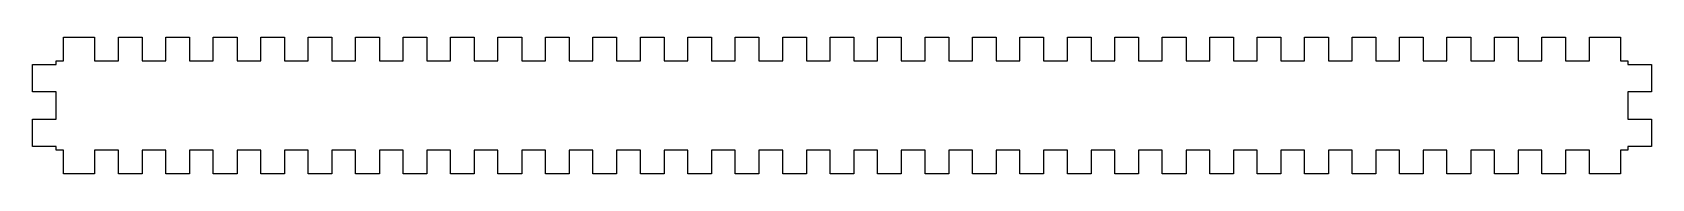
# Model space of a CAD drawing. Extents: x -31 to 242, y 135 to 158.
import ezdxf

# ---------------------------------------------------------------- set-up
doc = ezdxf.new("R2010")
doc.units = 0
doc.layers.add('Layer_1', color=7, linetype='CONTINUOUS')

msp = doc.modelspace()

# ---------------------------------------------------------------- linework, layer by layer
at = {"layer": 'Layer_1', "color": 7}
for p, q in [((-25.416668, 154.255561), (-25.416668, 158.255561)), ((-25.416668, 158.255561), (-20.16667, 158.255561)), ((-20.16667, 158.255561), (-20.16667, 154.255561)), ((-16.166667, 154.255561), (-16.166667, 158.255561)), ((-16.166667, 158.255561), (-12.166667, 158.255561)), ((-12.166667, 158.255561), (-12.166667, 154.255561)), ((-8.166667, 154.255561), (-8.166667, 158.255561)), ((-8.166667, 158.255561), (-4.166667, 158.255561)), ((-4.166667, 158.255561), (-4.166667, 154.255561)), ((-0.166667, 154.255561), (-0.166667, 158.255561)), ((-0.166667, 158.255561), (3.833333, 158.255561)), ((3.833333, 158.255561), (3.833333, 154.255561)), ((7.83333, 154.255561), (7.83333, 158.255561)), ((7.83333, 158.255561), (11.833333, 158.255561)), ((11.833333, 158.255561), (11.833333, 154.255561)), ((15.833333, 154.255561), (15.833333, 158.255561)), ((15.833333, 158.255561), (19.833331, 158.255561)), ((19.833331, 158.255561), (19.833331, 154.255561)), ((23.833333, 154.255561), (23.833333, 158.255561)), ((23.833333, 158.255561), (27.833334, 158.255561)), ((27.833334, 158.255561), (27.833334, 154.255561)), ((31.833331, 154.255561), (31.833331, 158.255561)), ((31.833331, 158.255561), (35.833334, 158.255561)), ((35.833334, 158.255561), (35.833334, 154.255561)), ((39.833334, 154.255561), (39.833334, 158.255561)), ((39.833334, 158.255561), (43.833331, 158.255561)), ((43.833331, 158.255561), (43.833331, 154.255561)), ((47.833334, 154.255561), (47.833334, 158.255561)), ((47.833334, 158.255561), (51.833334, 158.255561)), ((51.833334, 158.255561), (51.833334, 154.255561)), ((55.833334, 154.255561), (55.833334, 158.255561)), ((55.833334, 158.255561), (59.833334, 158.255561)), ((59.833334, 158.255561), (59.833334, 154.255561)), ((63.833334, 154.255561), (63.833334, 158.255561)), ((63.833334, 158.255561), (67.833334, 158.255561)), ((67.833334, 158.255561), (67.833334, 154.255561)), ((71.833335, 154.255561), (71.833335, 158.255561)), ((71.833335, 158.255561), (75.833335, 158.255561)), ((75.833335, 158.255561), (75.833335, 154.255561)), ((79.833335, 154.255561), (79.833335, 158.255561)), ((79.833335, 158.255561), (83.833332, 158.255561)), ((83.833332, 158.255561), (83.833332, 154.255561)), ((87.833335, 154.255561), (87.833335, 158.255561)), ((87.833335, 158.255561), (91.833335, 158.255561)), ((91.833335, 158.255561), (91.833335, 154.255561)), ((95.833332, 154.255561), (95.833332, 158.255561)), ((95.833332, 158.255561), (99.833335, 158.255561)), ((99.833335, 158.255561), (99.833335, 154.255561)), ((103.833335, 154.255561), (103.833335, 158.255561)), ((103.833335, 158.255561), (107.833335, 158.255561)), ((107.833335, 158.255561), (107.833335, 154.255561)), ((111.833335, 154.255561), (111.833335, 158.255561)), ((111.833335, 158.255561), (115.833336, 158.255561)), ((115.833336, 158.255561), (115.833336, 154.255561)), ((119.833333, 154.255561), (119.833333, 158.255561)), ((119.833333, 158.255561), (123.833336, 158.255561)), ((123.833336, 158.255561), (123.833336, 154.255561)), ((127.833336, 154.255561), (127.833336, 158.255561)), ((127.833336, 158.255561), (131.833336, 158.255561)), ((131.833336, 158.255561), (131.833336, 154.255561)), ((135.833336, 154.255561), (135.833336, 158.255561)), ((135.833336, 158.255561), (139.833336, 158.255561)), ((139.833336, 158.255561), (139.833336, 154.255561)), ((143.833336, 154.255561), (143.833336, 158.255561)), ((143.833336, 158.255561), (147.833336, 158.255561)), ((147.833336, 158.255561), (147.833336, 154.255561)), ((151.833336, 154.255561), (151.833336, 158.255561)), ((151.833336, 158.255561), (155.833336, 158.255561)), ((155.833336, 158.255561), (155.833336, 154.255561)), ((159.833336, 154.255561), (159.833336, 158.255561)), ((159.833336, 158.255561), (163.833337, 158.255561)), ((163.833337, 158.255561), (163.833337, 154.255561)), ((167.833337, 154.255561), (167.833337, 158.255561)), ((167.833337, 158.255561), (171.833334, 158.255561)), ((171.833334, 158.255561), (171.833334, 154.255561)), ((175.833334, 154.255561), (175.833334, 158.255561)), ((175.833334, 158.255561), (179.833337, 158.255561)), ((179.833337, 158.255561), (179.833337, 154.255561)), ((183.833334, 154.255561), (183.833334, 158.255561)), ((183.833334, 158.255561), (187.833334, 158.255561)), ((187.833334, 158.255561), (187.833334, 154.255561)), ((191.833337, 154.255561), (191.833337, 158.255561)), ((191.833337, 158.255561), (195.833337, 158.255561)), ((195.833337, 158.255561), (195.833337, 154.255561)), ((199.833335, 154.255561), (199.833335, 158.255561)), ((199.833335, 158.255561), (203.833335, 158.255561)), ((203.833335, 158.255561), (203.833335, 154.255561)), ((207.833338, 154.255561), (207.833338, 158.255561)), ((207.833338, 158.255561), (211.833338, 158.255561)), ((211.833338, 158.255561), (211.833338, 154.255561)), ((215.833336, 154.255561), (215.833336, 158.255561)), ((215.833336, 158.255561), (219.833336, 158.255561)), ((219.833336, 158.255561), (219.833336, 154.255561)), ((223.833337, 154.255561), (223.833337, 158.255561)), ((223.833337, 158.255561), (227.833337, 158.255561)), ((227.833337, 158.255561), (227.833337, 154.255561)), ((231.833337, 154.255561), (231.833337, 158.255561)), ((231.833337, 158.255561), (237.083337, 158.255561)), ((237.083337, 158.255561), (237.083337, 154.255561)), ((-30.666669, 149.05556), (-30.666669, 153.655561)), ((-30.666669, 153.655561), (-26.666669, 153.655561)), ((-26.666669, 153.655561), (-26.666669, 154.255561)), ((-26.666669, 154.255561), (-25.416668, 154.255561)), ((-20.16667, 154.255561), (-16.166667, 154.255561)), ((-12.166667, 154.255561), (-8.166667, 154.255561)), ((-4.166667, 154.255561), (-0.166667, 154.255561)), ((3.833333, 154.255561), (7.83333, 154.255561)), ((11.833333, 154.255561), (15.833333, 154.255561)), ((19.833331, 154.255561), (23.833333, 154.255561)), ((27.833334, 154.255561), (31.833331, 154.255561)), ((35.833334, 154.255561), (39.833334, 154.255561)), ((43.833331, 154.255561), (47.833334, 154.255561)), ((51.833334, 154.255561), (55.833334, 154.255561)), ((59.833334, 154.255561), (63.833334, 154.255561)), ((67.833334, 154.255561), (71.833335, 154.255561)), ((75.833335, 154.255561), (79.833335, 154.255561)), ((83.833332, 154.255561), (87.833335, 154.255561)), ((91.833335, 154.255561), (95.833332, 154.255561)), ((99.833335, 154.255561), (103.833335, 154.255561)), ((107.833335, 154.255561), (111.833335, 154.255561)), ((115.833336, 154.255561), (119.833333, 154.255561)), ((123.833336, 154.255561), (127.833336, 154.255561)), ((131.833336, 154.255561), (135.833336, 154.255561)), ((139.833336, 154.255561), (143.833336, 154.255561)), ((147.833336, 154.255561), (151.833336, 154.255561)), ((155.833336, 154.255561), (159.833336, 154.255561)), ((163.833337, 154.255561), (167.833337, 154.255561)), ((171.833334, 154.255561), (175.833334, 154.255561)), ((179.833337, 154.255561), (183.833334, 154.255561)), ((187.833334, 154.255561), (191.833337, 154.255561)), ((195.833337, 154.255561), (199.833335, 154.255561)), ((203.833335, 154.255561), (207.833338, 154.255561)), ((211.833338, 154.255561), (215.833336, 154.255561)), ((219.833336, 154.255561), (223.833337, 154.255561)), ((227.833337, 154.255561), (231.833337, 154.255561)), ((237.083337, 154.255561), (238.333337, 154.255561)), ((238.333337, 154.255561), (238.333337, 153.655561)), ((238.333337, 153.655561), (242.333337, 153.655561)), ((242.333337, 153.655561), (242.333337, 149.05556)), ((-26.666669, 149.05556), (-30.666669, 149.05556)), ((-26.666669, 144.45556), (-26.666669, 149.05556)), ((242.333337, 149.05556), (238.333337, 149.05556)), ((238.333337, 149.05556), (238.333337, 144.45556)), ((-30.666669, 139.85556), (-30.666669, 144.45556)), ((-30.666669, 144.45556), (-26.666669, 144.45556)), ((238.333337, 144.45556), (242.333337, 144.45556)), ((242.333337, 144.45556), (242.333337, 139.85556)), ((-26.666669, 139.85556), (-30.666669, 139.85556)), ((-26.666669, 139.25556), (-26.666669, 139.85556)), ((-25.416668, 139.25556), (-26.666669, 139.25556)), ((-25.416668, 135.25556), (-25.416668, 139.25556)), ((-16.166667, 139.25556), (-20.16667, 139.25556)), ((-20.16667, 139.25556), (-20.16667, 135.25556)), ((-16.166667, 135.25556), (-16.166667, 139.25556)), ((-8.166667, 139.25556), (-12.166667, 139.25556)), ((-12.166667, 139.25556), (-12.166667, 135.25556)), ((-8.166667, 135.25556), (-8.166667, 139.25556)), ((-0.166667, 139.25556), (-4.166667, 139.25556)), ((-4.166667, 139.25556), (-4.166667, 135.25556)), ((-0.166667, 135.25556), (-0.166667, 139.25556)), ((7.83333, 139.25556), (3.833333, 139.25556)), ((3.833333, 139.25556), (3.833333, 135.25556)), ((7.83333, 135.25556), (7.83333, 139.25556)), ((15.833333, 139.25556), (11.833333, 139.25556)), ((11.833333, 139.25556), (11.833333, 135.25556)), ((15.833333, 135.25556), (15.833333, 139.25556)), ((23.833333, 139.25556), (19.833331, 139.25556)), ((19.833331, 139.25556), (19.833331, 135.25556)), ((23.833333, 135.25556), (23.833333, 139.25556)), ((31.833331, 139.25556), (27.833334, 139.25556)), ((27.833334, 139.25556), (27.833334, 135.25556)), ((31.833331, 135.25556), (31.833331, 139.25556)), ((39.833334, 139.25556), (35.833334, 139.25556)), ((35.833334, 139.25556), (35.833334, 135.25556)), ((39.833334, 135.25556), (39.833334, 139.25556)), ((47.833334, 139.25556), (43.833331, 139.25556)), ((43.833331, 139.25556), (43.833331, 135.25556)), ((47.833334, 135.25556), (47.833334, 139.25556)), ((55.833334, 139.25556), (51.833334, 139.25556)), ((51.833334, 139.25556), (51.833334, 135.25556)), ((55.833334, 135.25556), (55.833334, 139.25556)), ((63.833334, 139.25556), (59.833334, 139.25556)), ((59.833334, 139.25556), (59.833334, 135.25556)), ((63.833334, 135.25556), (63.833334, 139.25556)), ((71.833335, 139.25556), (67.833334, 139.25556)), ((67.833334, 139.25556), (67.833334, 135.25556)), ((71.833335, 135.25556), (71.833335, 139.25556)), ((79.833335, 139.25556), (75.833335, 139.25556)), ((75.833335, 139.25556), (75.833335, 135.25556)), ((79.833335, 135.25556), (79.833335, 139.25556)), ((87.833335, 139.25556), (83.833332, 139.25556)), ((83.833332, 139.25556), (83.833332, 135.25556)), ((87.833335, 135.25556), (87.833335, 139.25556)), ((95.833332, 139.25556), (91.833335, 139.25556)), ((91.833335, 139.25556), (91.833335, 135.25556)), ((95.833332, 135.25556), (95.833332, 139.25556)), ((103.833335, 139.25556), (99.833335, 139.25556)), ((99.833335, 139.25556), (99.833335, 135.25556)), ((103.833335, 135.25556), (103.833335, 139.25556)), ((111.833335, 139.25556), (107.833335, 139.25556)), ((107.833335, 139.25556), (107.833335, 135.25556)), ((111.833335, 135.25556), (111.833335, 139.25556)), ((119.833333, 139.25556), (115.833336, 139.25556)), ((115.833336, 139.25556), (115.833336, 135.25556)), ((119.833333, 135.25556), (119.833333, 139.25556)), ((127.833336, 139.25556), (123.833336, 139.25556)), ((123.833336, 139.25556), (123.833336, 135.25556)), ((127.833336, 135.25556), (127.833336, 139.25556)), ((135.833336, 139.25556), (131.833336, 139.25556)), ((131.833336, 139.25556), (131.833336, 135.25556)), ((135.833336, 135.25556), (135.833336, 139.25556)), ((143.833336, 139.25556), (139.833336, 139.25556)), ((139.833336, 139.25556), (139.833336, 135.25556)), ((143.833336, 135.25556), (143.833336, 139.25556)), ((151.833336, 139.25556), (147.833336, 139.25556)), ((147.833336, 139.25556), (147.833336, 135.25556)), ((151.833336, 135.25556), (151.833336, 139.25556)), ((159.833336, 139.25556), (155.833336, 139.25556)), ((155.833336, 139.25556), (155.833336, 135.25556)), ((159.833336, 135.25556), (159.833336, 139.25556)), ((167.833337, 139.25556), (163.833337, 139.25556)), ((163.833337, 139.25556), (163.833337, 135.25556)), ((167.833337, 135.25556), (167.833337, 139.25556)), ((175.833334, 139.25556), (171.833334, 139.25556)), ((171.833334, 139.25556), (171.833334, 135.25556)), ((175.833334, 135.25556), (175.833334, 139.25556)), ((183.833334, 139.25556), (179.833337, 139.25556)), ((179.833337, 139.25556), (179.833337, 135.25556)), ((183.833334, 135.25556), (183.833334, 139.25556)), ((191.833337, 139.25556), (187.833334, 139.25556)), ((187.833334, 139.25556), (187.833334, 135.25556)), ((191.833337, 135.25556), (191.833337, 139.25556)), ((199.833335, 139.25556), (195.833337, 139.25556)), ((195.833337, 139.25556), (195.833337, 135.25556)), ((199.833335, 135.25556), (199.833335, 139.25556)), ((207.833338, 139.25556), (203.833335, 139.25556)), ((203.833335, 139.25556), (203.833335, 135.25556)), ((207.833338, 135.25556), (207.833338, 139.25556)), ((215.833336, 139.25556), (211.833338, 139.25556)), ((211.833338, 139.25556), (211.833338, 135.25556)), ((215.833336, 135.25556), (215.833336, 139.25556)), ((223.833337, 139.25556), (219.833336, 139.25556)), ((219.833336, 139.25556), (219.833336, 135.25556)), ((223.833337, 135.25556), (223.833337, 139.25556)), ((231.833337, 139.25556), (227.833337, 139.25556)), ((227.833337, 139.25556), (227.833337, 135.25556)), ((231.833337, 135.25556), (231.833337, 139.25556)), ((238.333337, 139.25556), (237.083337, 139.25556)), ((237.083337, 139.25556), (237.083337, 135.25556)), ((242.333337, 139.85556), (238.333337, 139.85556)), ((238.333337, 139.85556), (238.333337, 139.25556)), ((-20.16667, 135.25556), (-25.416668, 135.25556)), ((-12.166667, 135.25556), (-16.166667, 135.25556)), ((-4.166667, 135.25556), (-8.166667, 135.25556)), ((3.833333, 135.25556), (-0.166667, 135.25556)), ((11.833333, 135.25556), (7.83333, 135.25556)), ((19.833331, 135.25556), (15.833333, 135.25556)), ((27.833334, 135.25556), (23.833333, 135.25556)), ((35.833334, 135.25556), (31.833331, 135.25556)), ((43.833331, 135.25556), (39.833334, 135.25556)), ((51.833334, 135.25556), (47.833334, 135.25556)), ((59.833334, 135.25556), (55.833334, 135.25556)), ((67.833334, 135.25556), (63.833334, 135.25556)), ((75.833335, 135.25556), (71.833335, 135.25556)), ((83.833332, 135.25556), (79.833335, 135.25556)), ((91.833335, 135.25556), (87.833335, 135.25556)), ((99.833335, 135.25556), (95.833332, 135.25556)), ((107.833335, 135.25556), (103.833335, 135.25556)), ((115.833336, 135.25556), (111.833335, 135.25556)), ((123.833336, 135.25556), (119.833333, 135.25556)), ((131.833336, 135.25556), (127.833336, 135.25556)), ((139.833336, 135.25556), (135.833336, 135.25556)), ((147.833336, 135.25556), (143.833336, 135.25556)), ((155.833336, 135.25556), (151.833336, 135.25556)), ((163.833337, 135.25556), (159.833336, 135.25556)), ((171.833334, 135.25556), (167.833337, 135.25556)), ((179.833337, 135.25556), (175.833334, 135.25556)), ((187.833334, 135.25556), (183.833334, 135.25556)), ((195.833337, 135.25556), (191.833337, 135.25556)), ((203.833335, 135.25556), (199.833335, 135.25556)), ((211.833338, 135.25556), (207.833338, 135.25556)), ((219.833336, 135.25556), (215.833336, 135.25556)), ((227.833337, 135.25556), (223.833337, 135.25556)), ((237.083337, 135.25556), (231.833337, 135.25556))]:
    msp.add_line(p, q, dxfattribs=at)

doc.saveas('drawing.dxf')
